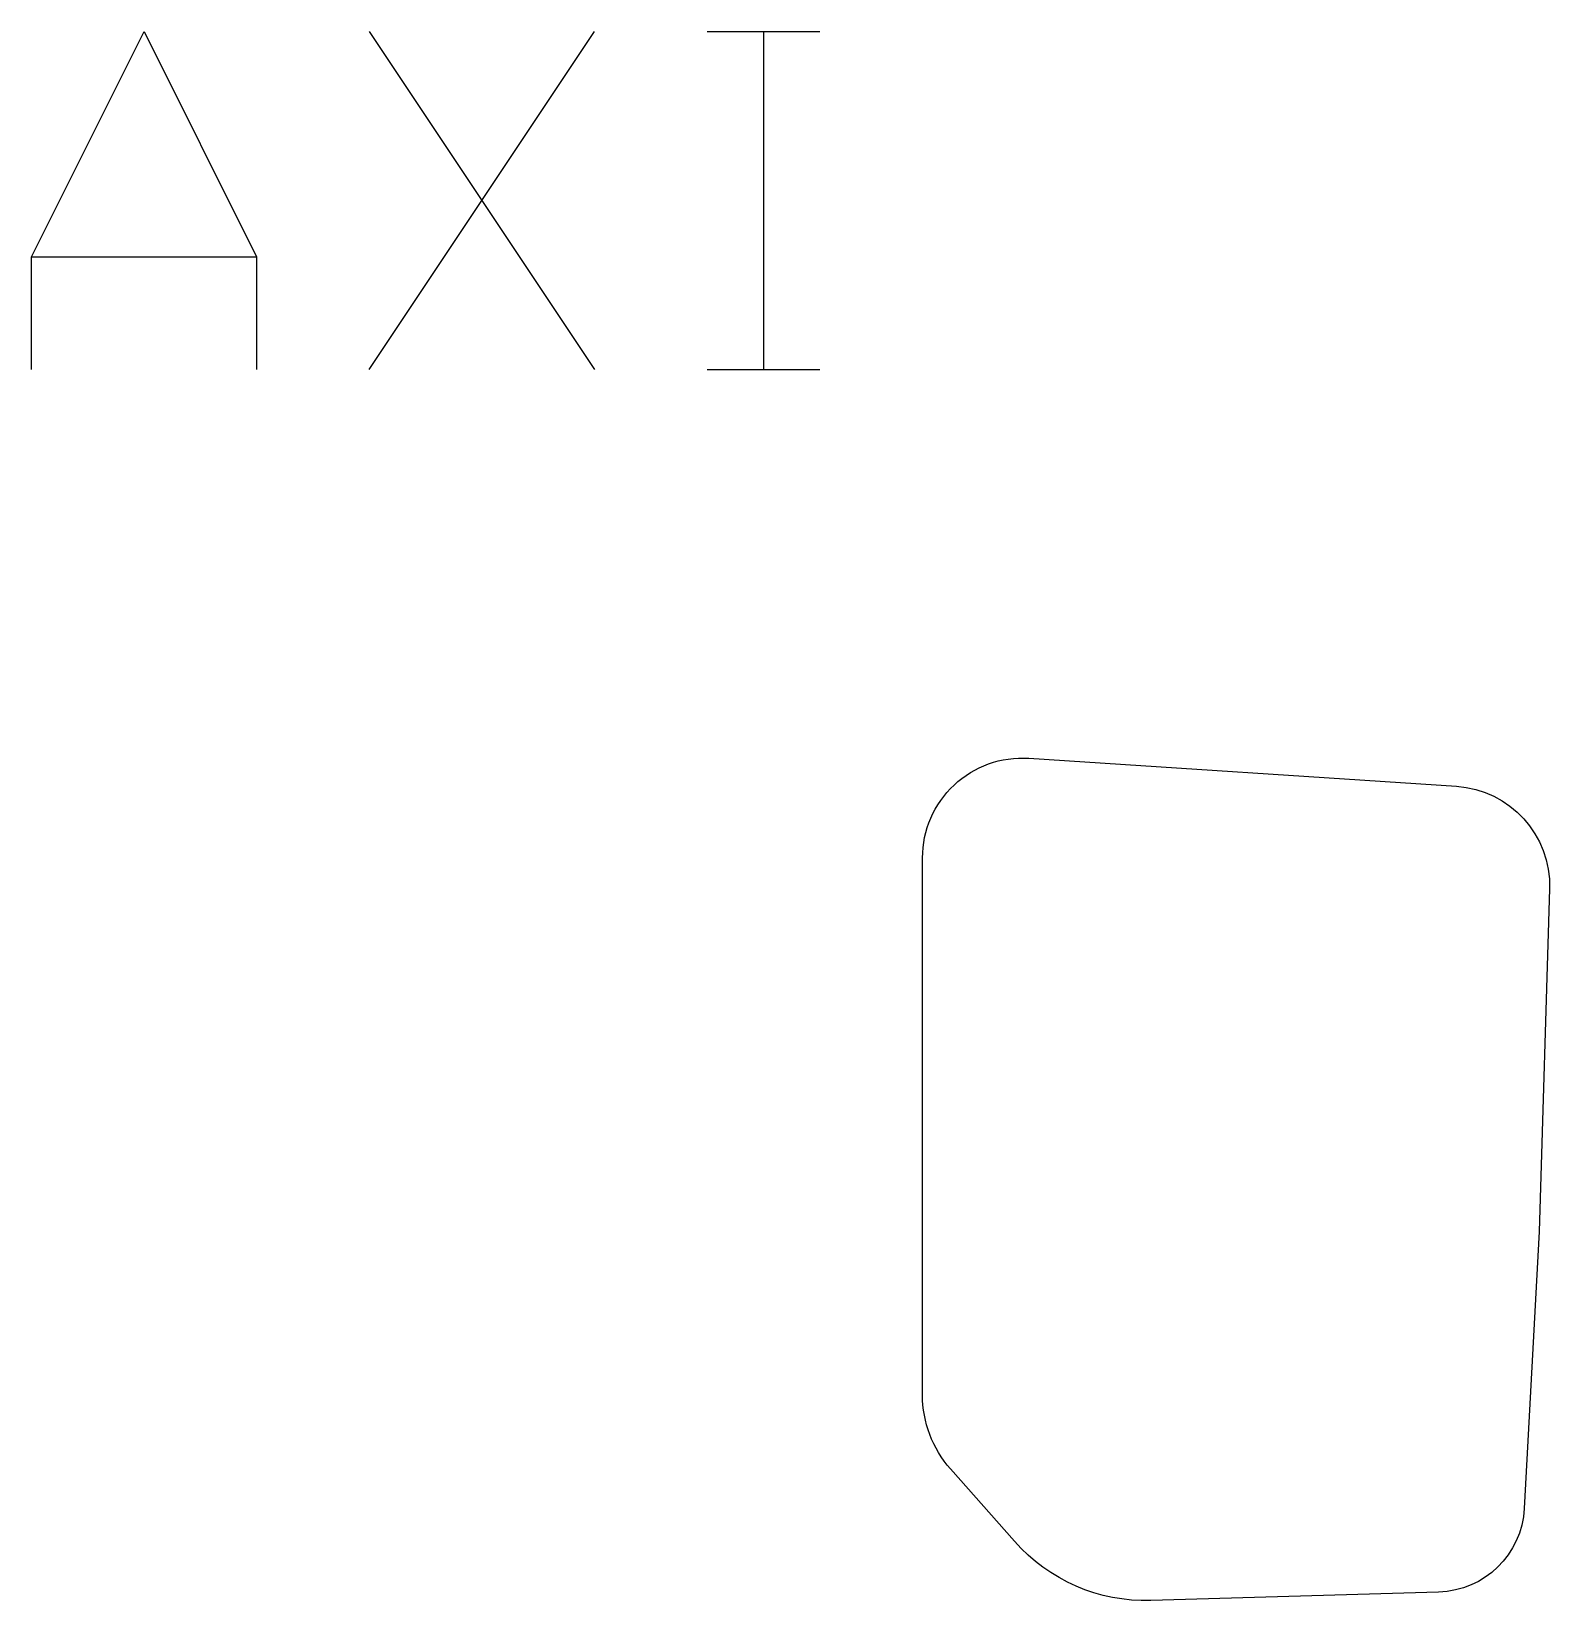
# Model space of a CAD drawing. Extents: x 2891 to 8795, y -6849 to -2770.
# Drawn here: x 6035 to 7290, y -4068 to -2770 of the extents above; entities that cross this region are included whole.
import ezdxf

# ---------------------------------------------------------------- set-up
doc = ezdxf.new("R2010")
doc.units = 0
doc.layers.add('Default_Layer', color=1, linetype='CONTINUOUS')

msp = doc.modelspace()

# ---------------------------------------------------------------- linework, layer by layer
at = {"layer": 'Default_Layer'}
for points in [[(6034.8, -3049.7), (6034.8, -2956.6), (6128, -2770.3), (6221.1, -2956.6), (6221.1, -3049.7)], [(6314.2, -3049.7), (6500.5, -2770.3)], [(6314.2, -2770.3), (6500.5, -3049.7)], [(6593.6, -2770.3), (6686.8, -2770.3)], [(6640.2, -2770.3), (6640.2, -3049.7)], [(6034.8, -2956.6), (6221.1, -2956.6)], [(6593.6, -3049.7), (6686.8, -3049.7)]]:
    msp.add_lwpolyline(points, dxfattribs=at)
msp.add_lwpolyline([(6794.9, -3958.7, -0.182864), (6771.8, -3897.5), (6771.8, -3453.5, -0.207394), (6797.9, -3393.3, -0.207394), (6859.6, -3371.2), (7213.3, -3394.3, -0.404036), (7290.3, -3479.1), (7281.8, -3762.5), (7269.4, -3991.4, -0.389968), (7198.6, -4060.5), (6960.7, -4067.5, -0.222784), (6847.8, -4018.5), (6794.9, -3958.7)], format="xyb", close=True, dxfattribs=at)

doc.saveas('drawing.dxf')
